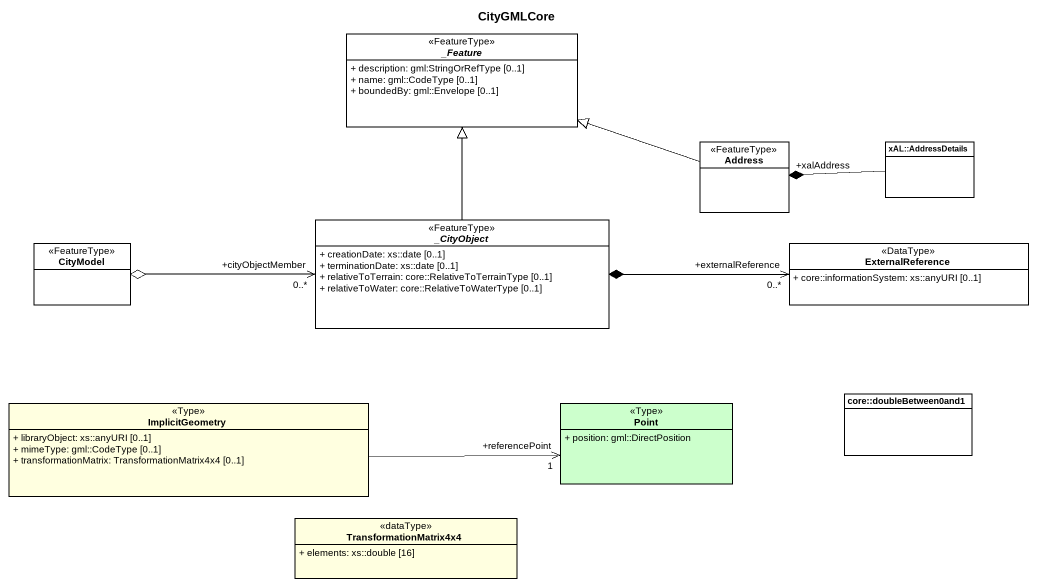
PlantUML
@startuml
title CityGMLCore
hide circle
hide empty members
skinparam classAttributeIconSize 0
abstract class "_Feature" as Feature <<FeatureType>> {
  + description: gml:StringOrRefType [0..1]
  + name: gml::CodeType [0..1]
  + boundedBy: gml::Envelope [0..1]
}
class Address <<FeatureType>>
class "xAL::AddressDetails" as xAL_AddressDetails
abstract class "_CityObject" as CityObject <<FeatureType>> {
  + creationDate: xs::date [0..1]
  + terminationDate: xs::date [0..1]
  + relativeToTerrain: core::RelativeToTerrainType [0..1]
  + relativeToWater: core::RelativeToWaterType [0..1]
}
class CityModel <<FeatureType>>
class ExternalReference <<DataType>> {
  + core::informationSystem: xs::anyURI [0..1]
}
class ImplicitGeometry <<Type>> #FFFFE0 {
  + libraryObject: xs::anyURI [0..1]
  + mimeType: gml::CodeType [0..1]
  + transformationMatrix: TransformationMatrix4x4 [0..1]
}
class Point <<Type>> #CCFFCC {
  + position: gml::DirectPosition
}
class "core::doubleBetween0and1" as core_doubleBetween0and1
class TransformationMatrix4x4 <<dataType>> #FFFFE0 {
  + elements: xs::double [16]
}
Address -left-|> Feature
xAL_AddressDetails -left-* "+xalAddress" Address
CityObject -up-|> Feature
CityObject "+cityObjectMember\n0..*" <-left-o CityModel
CityObject *-right-> "+externalReference\n0..*" ExternalReference
ImplicitGeometry -right-> "+referencePoint\n1" Point
@enduml
